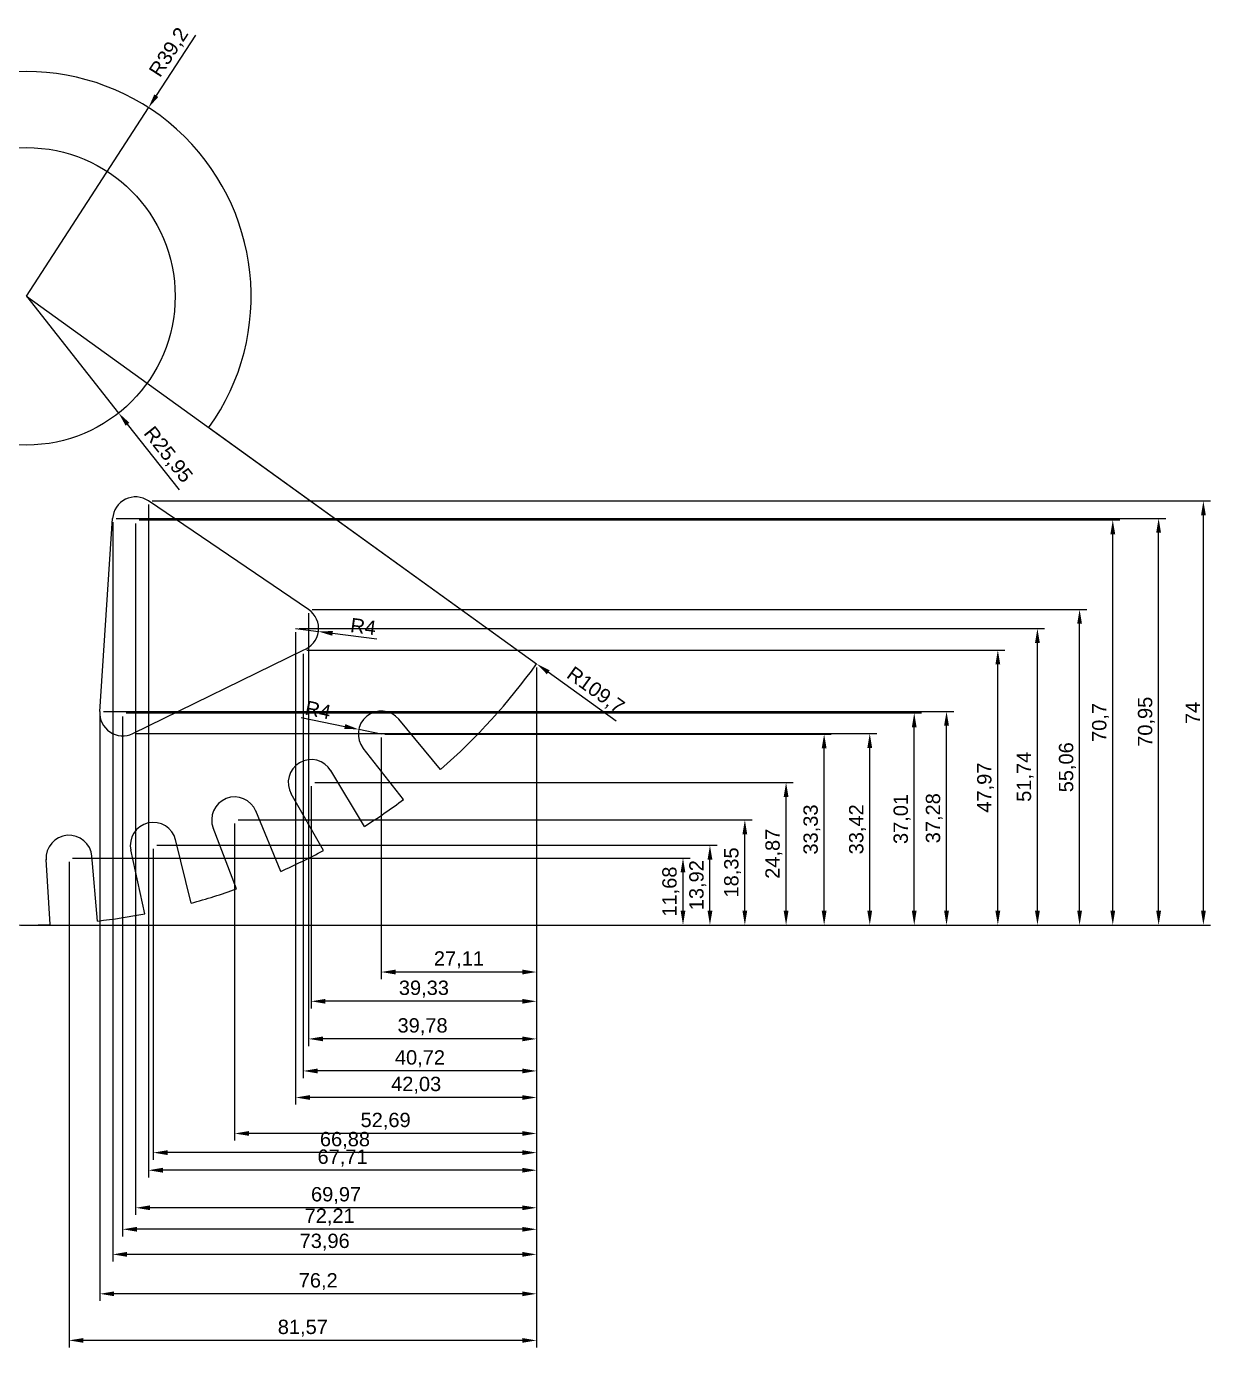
# Model space of a CAD drawing. Header units: millimetres. Extents: x -120 to 1083, y -148 to 171.
# Drawn here: x 89 to 295.6, y -73.7 to 156.8 of the extents above; entities that cross this region are included whole.
import ezdxf

# ---------------------------------------------------------------- set-up
doc = ezdxf.new("R2010")
doc.units = ezdxf.units.MM
doc.layers.add('CotasAbs', color=7, linetype='Continuous')
doc.styles.get("Standard").update_dxf_attribs({"font": 'arial.ttf'})
doc.dimstyles.new('ISO-25', dxfattribs={"dimtxt": 2.5, "dimasz": 2.5, "dimexe": 1.25, "dimexo": 0.625, "dimtad": 1, "dimtxsty": 'Standard', "dimcen": 2.5, "dimadec": 0, "dimazin": 0, "dimtfac": 1, "dimtmove": 0, "dimatfit": 3, "dimfxl": 1, "dimarcsym": 0})

# ---------------------------------------------------------------- blocks, each defined once
blk = doc.blocks.new('*D1')
at = {"color": 0, "lineweight": -2, "transparency": 16777216}
for p, q in [((118.51, 155.29), (111.66, 144.71)), ((89, 109.7), (110.3, 142.61))]:
    blk.add_line(p, q, dxfattribs=at)
at = {"color": 0, "transparency": 16777216}
blk.add_solid([(111.31, 144.93), (112.01, 144.48), (110.3, 142.61)], dxfattribs=at)
at = {"layer": 'Defpoints', "color": 0, "transparency": 16777216}
for p in [(110.3, 142.61), (89, 109.7)]:
    blk.add_point(p, dxfattribs=at)
at = {"color": 0, "transparency": 16777216, "insert": (113.98, 152.2), "char_height": 2.5, "attachment_point": 5, "rotation": 57.085}
blk.add_mtext('R39,2', dxfattribs=at)
blk = doc.blocks.new('*D4')
at = {"color": 0, "lineweight": -2, "transparency": 16777216}
for p, q in [((89, 109.7), (178, 45.57)), ((191.86, 35.59), (180.03, 44.11))]:
    blk.add_line(p, q, dxfattribs=at)
at = {"color": 0, "transparency": 16777216}
blk.add_solid([(180.28, 44.45), (179.79, 43.77), (178, 45.57)], dxfattribs=at)
at = {"layer": 'Defpoints', "color": 0, "transparency": 16777216}
for p in [(89, 109.7), (178, 45.57)]:
    blk.add_point(p, dxfattribs=at)
at = {"color": 0, "transparency": 16777216, "insert": (188.21, 40.84), "char_height": 2.5, "attachment_point": 5, "rotation": 324.2257}
blk.add_mtext('R109,7', dxfattribs=at)
blk = doc.blocks.new('*D71')
at = {"color": 0, "lineweight": -2, "transparency": 16777216}
for p, q in [((89, 109.7), (105.09, 89.34)), ((115.69, 75.92), (106.64, 87.38))]:
    blk.add_line(p, q, dxfattribs=at)
at = {"color": 0, "transparency": 16777216}
blk.add_solid([(106.97, 87.64), (106.31, 87.12), (105.09, 89.34)], dxfattribs=at)
at = {"layer": 'Defpoints', "color": 0, "transparency": 16777216}
for p in [(89, 109.7), (105.09, 89.34)]:
    blk.add_point(p, dxfattribs=at)
at = {"color": 0, "transparency": 16777216, "insert": (113.61, 81.99), "char_height": 2.5, "attachment_point": 5, "rotation": 308.3158}
blk.add_mtext('R25,95', dxfattribs=at)
blk = doc.blocks.new('*D77')
at = {"color": 0, "linetype": 'ByBlock', "lineweight": -2, "transparency": 16777216}
for p, q in [((89, 109.7), (178, 45.57)), ((191.86, 35.59), (180.03, 44.11))]:
    blk.add_line(p, q, dxfattribs=at)
at = {"color": 0, "linetype": 'ByBlock', "transparency": 16777216}
blk.add_solid([(180.28, 44.45), (179.79, 43.77), (178, 45.57)], dxfattribs=at)
at = {"layer": 'Defpoints', "color": 0, "linetype": 'ByBlock', "transparency": 16777216}
for p in [(89, 109.7), (178, 45.57)]:
    blk.add_point(p, dxfattribs=at)
at = {"color": 0, "linetype": 'ByBlock', "transparency": 16777216, "insert": (188.21, 40.84), "char_height": 2.5, "attachment_point": 5, "rotation": 324.2257}
blk.add_mtext('R109,7', dxfattribs=at)
blk = doc.blocks.new('*D79')
at = {"color": 0, "lineweight": -2, "transparency": 16777216}
for p, q in [((136.92, 36.23), (144.53, 34.65)), ((150.9, 33.33), (146.98, 34.14))]:
    blk.add_line(p, q, dxfattribs=at)
at = {"color": 0, "transparency": 16777216}
blk.add_solid([(144.62, 35.06), (144.45, 34.24), (146.98, 34.14)], dxfattribs=at)
at = {"layer": 'Defpoints', "color": 0, "transparency": 16777216}
for p in [(146.98, 34.14), (150.9, 33.33)]:
    blk.add_point(p, dxfattribs=at)
at = {"color": 0, "transparency": 16777216, "insert": (139.88, 37.53), "char_height": 2.5, "attachment_point": 5, "rotation": 348.2965}
blk.add_mtext('R4', dxfattribs=at)
blk = doc.blocks.new('*D80')
at = {"color": 0, "lineweight": -2, "transparency": 16777216}
for p, q in [((135.97, 51.74), (139.94, 51.22)), ((150.12, 49.88), (142.42, 50.9))]:
    blk.add_line(p, q, dxfattribs=at)
at = {"color": 0, "transparency": 16777216}
blk.add_solid([(142.47, 51.31), (142.36, 50.48), (139.94, 51.22)], dxfattribs=at)
at = {"layer": 'Defpoints', "color": 0, "transparency": 16777216}
for p in [(135.97, 51.74), (139.94, 51.22)]:
    blk.add_point(p, dxfattribs=at)
at = {"color": 0, "transparency": 16777216, "insert": (147.76, 52.09), "char_height": 2.5, "attachment_point": 5, "rotation": 352.5107}
blk.add_mtext('R4', dxfattribs=at)
blk = doc.blocks.new('*D114')
at = {"layer": 'CotasAbs', "color": 0, "lineweight": -2, "transparency": 16777216}
for p, q in [((97.06, 11.68), (204.79, 11.68)), ((203.54, 2.5), (203.54, 9.18)), ((89.63, 0), (204.79, 0))]:
    blk.add_line(p, q, dxfattribs=at)
at = {"layer": 'CotasAbs', "color": 0, "transparency": 16777216}
for points in [[(203.12, 9.18), (203.95, 9.18), (203.54, 11.68)], [(203.12, 2.5), (203.95, 2.5), (203.54, 0)]]:
    blk.add_solid(points, dxfattribs=at)
at = {"layer": 'Defpoints', "color": 0, "transparency": 16777216}
for p in [(96.43, 11.68), (203.54, 11.68), (89, 0)]:
    blk.add_point(p, dxfattribs=at)
at = {"layer": 'CotasAbs', "color": 0, "transparency": 16777216, "insert": (201.41, 5.84), "char_height": 2.5, "attachment_point": 5, "rotation": 90}
blk.add_mtext('11,68', dxfattribs=at)
blk = doc.blocks.new('*D115')
at = {"layer": 'CotasAbs', "color": 0, "lineweight": -2, "transparency": 16777216}
for p, q in [((111.75, 13.92), (209.49, 13.92)), ((208.24, 2.5), (208.24, 11.42)), ((89.63, 0), (209.49, 0))]:
    blk.add_line(p, q, dxfattribs=at)
at = {"layer": 'CotasAbs', "color": 0, "transparency": 16777216}
for points in [[(207.82, 11.42), (208.66, 11.42), (208.24, 13.92)], [(207.82, 2.5), (208.66, 2.5), (208.24, 0)]]:
    blk.add_solid(points, dxfattribs=at)
at = {"layer": 'Defpoints', "color": 0, "transparency": 16777216}
for p in [(111.13, 13.92), (208.24, 13.92), (89, 0)]:
    blk.add_point(p, dxfattribs=at)
at = {"layer": 'CotasAbs', "color": 0, "transparency": 16777216, "insert": (206.11, 6.96), "char_height": 2.5, "attachment_point": 5, "rotation": 90}
blk.add_mtext('13,92', dxfattribs=at)
blk = doc.blocks.new('*D116')
at = {"layer": 'CotasAbs', "color": 0, "lineweight": -2, "transparency": 16777216}
for p, q in [((125.94, 18.35), (215.58, 18.35)), ((214.33, 2.5), (214.33, 15.85)), ((89.63, 0), (215.58, 0))]:
    blk.add_line(p, q, dxfattribs=at)
at = {"layer": 'CotasAbs', "color": 0, "transparency": 16777216}
for points in [[(213.91, 15.85), (214.74, 15.85), (214.33, 18.35)], [(213.91, 2.5), (214.74, 2.5), (214.33, 0)]]:
    blk.add_solid(points, dxfattribs=at)
at = {"layer": 'Defpoints', "color": 0, "transparency": 16777216}
for p in [(125.32, 18.35), (214.33, 18.35), (89, 0)]:
    blk.add_point(p, dxfattribs=at)
at = {"layer": 'CotasAbs', "color": 0, "transparency": 16777216, "insert": (212.2, 9.18), "char_height": 2.5, "attachment_point": 5, "rotation": 90}
blk.add_mtext('18,35', dxfattribs=at)
blk = doc.blocks.new('*D117')
at = {"layer": 'CotasAbs', "color": 0, "lineweight": -2, "transparency": 16777216}
for p, q in [((139.3, 24.87), (222.77, 24.87)), ((221.52, 2.5), (221.52, 22.37)), ((89.63, 0), (222.77, 0))]:
    blk.add_line(p, q, dxfattribs=at)
at = {"layer": 'CotasAbs', "color": 0, "transparency": 16777216}
for points in [[(221.1, 22.37), (221.94, 22.37), (221.52, 24.87)], [(221.1, 2.5), (221.94, 2.5), (221.52, 0)]]:
    blk.add_solid(points, dxfattribs=at)
at = {"layer": 'Defpoints', "color": 0, "transparency": 16777216}
for p in [(138.67, 24.87), (221.52, 24.87), (89, 0)]:
    blk.add_point(p, dxfattribs=at)
at = {"layer": 'CotasAbs', "color": 0, "transparency": 16777216, "insert": (219.39, 12.44), "char_height": 2.5, "attachment_point": 5, "rotation": 90}
blk.add_mtext('24,87', dxfattribs=at)
blk = doc.blocks.new('*D118')
at = {"layer": 'CotasAbs', "color": 0, "lineweight": -2, "transparency": 16777216}
for p, q in [((151.52, 33.33), (229.41, 33.33)), ((228.16, 2.5), (228.16, 30.83)), ((89.63, 0), (229.41, 0))]:
    blk.add_line(p, q, dxfattribs=at)
at = {"layer": 'CotasAbs', "color": 0, "transparency": 16777216}
for points in [[(227.74, 30.83), (228.58, 30.83), (228.16, 33.33)], [(227.74, 2.5), (228.58, 2.5), (228.16, 0)]]:
    blk.add_solid(points, dxfattribs=at)
at = {"layer": 'Defpoints', "color": 0, "transparency": 16777216}
for p in [(150.9, 33.33), (228.16, 33.33), (89, 0)]:
    blk.add_point(p, dxfattribs=at)
at = {"layer": 'CotasAbs', "color": 0, "transparency": 16777216, "insert": (226.03, 16.67), "char_height": 2.5, "attachment_point": 5, "rotation": 90}
blk.add_mtext('33,33', dxfattribs=at)
blk = doc.blocks.new('*D119')
at = {"layer": 'CotasAbs', "color": 0, "lineweight": -2, "transparency": 16777216}
for p, q in [((108.18, 33.42), (237.37, 33.42)), ((236.12, 2.5), (236.12, 30.92)), ((89.63, 0), (237.37, 0))]:
    blk.add_line(p, q, dxfattribs=at)
at = {"layer": 'CotasAbs', "color": 0, "transparency": 16777216}
for points in [[(235.7, 30.92), (236.53, 30.92), (236.12, 33.42)], [(235.7, 2.5), (236.53, 2.5), (236.12, 0)]]:
    blk.add_solid(points, dxfattribs=at)
at = {"layer": 'Defpoints', "color": 0, "transparency": 16777216}
for p in [(107.55, 33.42), (236.12, 33.42), (89, 0)]:
    blk.add_point(p, dxfattribs=at)
at = {"layer": 'CotasAbs', "color": 0, "transparency": 16777216, "insert": (233.99, 16.71), "char_height": 2.5, "attachment_point": 5, "rotation": 90}
blk.add_mtext('33,42', dxfattribs=at)
blk = doc.blocks.new('*D120')
at = {"layer": 'CotasAbs', "color": 0, "lineweight": -2, "transparency": 16777216}
for p, q in [((106.42, 37.01), (245.13, 37.01)), ((243.88, 2.5), (243.88, 34.51)), ((89.63, 0), (245.13, 0))]:
    blk.add_line(p, q, dxfattribs=at)
at = {"layer": 'CotasAbs', "color": 0, "transparency": 16777216}
for points in [[(243.46, 34.51), (244.29, 34.51), (243.88, 37.01)], [(243.46, 2.5), (244.29, 2.5), (243.88, 0)]]:
    blk.add_solid(points, dxfattribs=at)
at = {"layer": 'Defpoints', "color": 0, "transparency": 16777216}
for p in [(105.79, 37.01), (243.88, 37.01), (89, 0)]:
    blk.add_point(p, dxfattribs=at)
at = {"layer": 'CotasAbs', "color": 0, "transparency": 16777216, "insert": (241.75, 18.51), "char_height": 2.5, "attachment_point": 5, "rotation": 90}
blk.add_mtext('37,01', dxfattribs=at)
blk = doc.blocks.new('*D121')
at = {"layer": 'CotasAbs', "color": 0, "lineweight": -2, "transparency": 16777216}
for p, q in [((102.43, 37.28), (250.76, 37.28)), ((249.51, 2.5), (249.51, 34.78)), ((89.63, 0), (250.76, 0))]:
    blk.add_line(p, q, dxfattribs=at)
at = {"layer": 'CotasAbs', "color": 0, "transparency": 16777216}
for points in [[(249.09, 34.78), (249.93, 34.78), (249.51, 37.28)], [(249.09, 2.5), (249.93, 2.5), (249.51, 0)]]:
    blk.add_solid(points, dxfattribs=at)
at = {"layer": 'Defpoints', "color": 0, "transparency": 16777216}
for p in [(101.8, 37.28), (249.51, 37.28), (89, 0)]:
    blk.add_point(p, dxfattribs=at)
at = {"layer": 'CotasAbs', "color": 0, "transparency": 16777216, "insert": (247.38, 18.64), "char_height": 2.5, "attachment_point": 5, "rotation": 90}
blk.add_mtext('37,28', dxfattribs=at)
blk = doc.blocks.new('*D122')
at = {"layer": 'CotasAbs', "color": 0, "lineweight": -2, "transparency": 16777216}
for p, q in [((137.91, 47.97), (259.71, 47.97)), ((258.46, 2.5), (258.46, 45.47)), ((89.63, 0), (259.71, 0))]:
    blk.add_line(p, q, dxfattribs=at)
at = {"layer": 'CotasAbs', "color": 0, "transparency": 16777216}
for points in [[(258.04, 45.47), (258.88, 45.47), (258.46, 47.97)], [(258.04, 2.5), (258.88, 2.5), (258.46, 0)]]:
    blk.add_solid(points, dxfattribs=at)
at = {"layer": 'Defpoints', "color": 0, "transparency": 16777216}
for p in [(137.29, 47.97), (258.46, 47.97), (89, 0)]:
    blk.add_point(p, dxfattribs=at)
at = {"layer": 'CotasAbs', "color": 0, "transparency": 16777216, "insert": (256.33, 23.98), "char_height": 2.5, "attachment_point": 5, "rotation": 90}
blk.add_mtext('47,97', dxfattribs=at)
blk = doc.blocks.new('*D123')
at = {"layer": 'CotasAbs', "color": 0, "lineweight": -2, "transparency": 16777216}
for p, q in [((136.6, 51.74), (266.62, 51.74)), ((265.37, 2.5), (265.37, 49.24)), ((89.63, 0), (266.62, 0))]:
    blk.add_line(p, q, dxfattribs=at)
at = {"layer": 'CotasAbs', "color": 0, "transparency": 16777216}
for points in [[(264.95, 49.24), (265.78, 49.24), (265.37, 51.74)], [(264.95, 2.5), (265.78, 2.5), (265.37, 0)]]:
    blk.add_solid(points, dxfattribs=at)
at = {"layer": 'Defpoints', "color": 0, "transparency": 16777216}
for p in [(135.97, 51.74), (265.37, 51.74), (89, 0)]:
    blk.add_point(p, dxfattribs=at)
at = {"layer": 'CotasAbs', "color": 0, "transparency": 16777216, "insert": (263.24, 25.87), "char_height": 2.5, "attachment_point": 5, "rotation": 90}
blk.add_mtext('51,74', dxfattribs=at)
blk = doc.blocks.new('*D124')
at = {"layer": 'CotasAbs', "color": 0, "lineweight": -2, "transparency": 16777216}
for p, q in [((138.85, 55.06), (273.97, 55.06)), ((272.72, 2.5), (272.72, 52.56)), ((89.63, 0), (273.97, 0))]:
    blk.add_line(p, q, dxfattribs=at)
at = {"layer": 'CotasAbs', "color": 0, "transparency": 16777216}
for points in [[(272.31, 52.56), (273.14, 52.56), (272.72, 55.06)], [(272.31, 2.5), (273.14, 2.5), (272.72, 0)]]:
    blk.add_solid(points, dxfattribs=at)
at = {"layer": 'Defpoints', "color": 0, "transparency": 16777216}
for p in [(138.22, 55.06), (272.72, 55.06), (89, 0)]:
    blk.add_point(p, dxfattribs=at)
at = {"layer": 'CotasAbs', "color": 0, "transparency": 16777216, "insert": (270.6, 27.53), "char_height": 2.5, "attachment_point": 5, "rotation": 90}
blk.add_mtext('55,06', dxfattribs=at)
blk = doc.blocks.new('*D125')
at = {"layer": 'CotasAbs', "color": 0, "lineweight": -2, "transparency": 16777216}
for p, q in [((108.66, 70.7), (279.76, 70.7)), ((278.51, 2.5), (278.51, 68.2)), ((89.63, 0), (279.76, 0))]:
    blk.add_line(p, q, dxfattribs=at)
at = {"layer": 'CotasAbs', "color": 0, "transparency": 16777216}
for points in [[(278.1, 68.2), (278.93, 68.2), (278.51, 70.7)], [(278.1, 2.5), (278.93, 2.5), (278.51, 0)]]:
    blk.add_solid(points, dxfattribs=at)
at = {"layer": 'Defpoints', "color": 0, "transparency": 16777216}
for p in [(108.04, 70.7), (278.51, 70.7), (89, 0)]:
    blk.add_point(p, dxfattribs=at)
at = {"layer": 'CotasAbs', "color": 0, "transparency": 16777216, "insert": (276.38, 35.35), "char_height": 2.5, "attachment_point": 5, "rotation": 90}
blk.add_mtext('70,7', dxfattribs=at)
blk = doc.blocks.new('*D126')
at = {"layer": 'CotasAbs', "color": 0, "lineweight": -2, "transparency": 16777216}
for p, q in [((104.67, 70.95), (287.76, 70.95)), ((286.51, 2.5), (286.51, 68.45)), ((89.63, 0), (287.76, 0))]:
    blk.add_line(p, q, dxfattribs=at)
at = {"layer": 'CotasAbs', "color": 0, "transparency": 16777216}
for points in [[(286.09, 68.45), (286.93, 68.45), (286.51, 70.95)], [(286.09, 2.5), (286.93, 2.5), (286.51, 0)]]:
    blk.add_solid(points, dxfattribs=at)
at = {"layer": 'Defpoints', "color": 0, "transparency": 16777216}
for p in [(104.05, 70.95), (286.51, 70.95), (89, 0)]:
    blk.add_point(p, dxfattribs=at)
at = {"layer": 'CotasAbs', "color": 0, "transparency": 16777216, "insert": (284.38, 35.47), "char_height": 2.5, "attachment_point": 5, "rotation": 90}
blk.add_mtext('70,95', dxfattribs=at)
blk = doc.blocks.new('*D127')
at = {"layer": 'CotasAbs', "color": 0, "lineweight": -2, "transparency": 16777216}
for p, q in [((110.92, 74), (295.57, 74)), ((294.32, 2.5), (294.32, 71.5)), ((89.63, 0), (295.57, 0))]:
    blk.add_line(p, q, dxfattribs=at)
at = {"layer": 'CotasAbs', "color": 0, "transparency": 16777216}
for points in [[(293.91, 71.5), (294.74, 71.5), (294.32, 74)], [(293.91, 2.5), (294.74, 2.5), (294.32, 0)]]:
    blk.add_solid(points, dxfattribs=at)
at = {"layer": 'Defpoints', "color": 0, "transparency": 16777216}
for p in [(110.3, 74), (294.32, 74), (89, 0)]:
    blk.add_point(p, dxfattribs=at)
at = {"layer": 'CotasAbs', "color": 0, "transparency": 16777216, "insert": (292.45, 37), "char_height": 2.5, "attachment_point": 5, "rotation": 90}
blk.add_mtext('74', dxfattribs=at)
blk = doc.blocks.new('*D170')
at = {"layer": 'CotasAbs', "color": 0, "lineweight": -2, "transparency": 16777216}
for p, q in [((178, 44.95), (178, -9.44)), ((150.9, 32.71), (150.9, -9.44)), ((175.5, -8.19), (153.4, -8.19))]:
    blk.add_line(p, q, dxfattribs=at)
at = {"layer": 'CotasAbs', "color": 0, "transparency": 16777216}
for points in [[(153.4, -7.77), (153.4, -8.61), (150.9, -8.19)], [(175.5, -7.77), (175.5, -8.61), (178, -8.19)]]:
    blk.add_solid(points, dxfattribs=at)
at = {"layer": 'Defpoints', "color": 0, "transparency": 16777216}
for p in [(178, 45.57), (150.9, 33.33), (150.9, -8.19)]:
    blk.add_point(p, dxfattribs=at)
at = {"layer": 'CotasAbs', "color": 0, "transparency": 16777216, "insert": (164.45, -6.06), "char_height": 2.5, "attachment_point": 5}
blk.add_mtext('27,11', dxfattribs=at)
blk = doc.blocks.new('*D171')
at = {"layer": 'CotasAbs', "color": 0, "lineweight": -2, "transparency": 16777216}
for p, q in [((178, 44.94), (178, -14.55)), ((138.67, 24.25), (138.67, -14.55)), ((175.5, -13.3), (141.17, -13.3))]:
    blk.add_line(p, q, dxfattribs=at)
at = {"layer": 'CotasAbs', "color": 0, "transparency": 16777216}
for points in [[(141.17, -12.88), (141.17, -13.71), (138.67, -13.3)], [(175.5, -12.88), (175.5, -13.71), (178, -13.3)]]:
    blk.add_solid(points, dxfattribs=at)
at = {"layer": 'Defpoints', "color": 0, "transparency": 16777216}
for p in [(178, 45.57), (138.67, 24.87), (138.67, -13.3)]:
    blk.add_point(p, dxfattribs=at)
at = {"layer": 'CotasAbs', "color": 0, "transparency": 16777216, "insert": (158.34, -11.17), "char_height": 2.5, "attachment_point": 5}
blk.add_mtext('39,33', dxfattribs=at)
blk = doc.blocks.new('*D172')
at = {"layer": 'CotasAbs', "color": 0, "lineweight": -2, "transparency": 16777216}
for p, q in [((138.22, 54.43), (138.22, -21.11)), ((178, 44.95), (178, -21.11)), ((175.5, -19.86), (140.72, -19.86))]:
    blk.add_line(p, q, dxfattribs=at)
at = {"layer": 'CotasAbs', "color": 0, "transparency": 16777216}
for points in [[(140.72, -19.44), (140.72, -20.27), (138.22, -19.86)], [(175.5, -19.44), (175.5, -20.27), (178, -19.86)]]:
    blk.add_solid(points, dxfattribs=at)
at = {"layer": 'Defpoints', "color": 0, "transparency": 16777216}
for p in [(138.22, 55.06), (178, 45.57), (138.22, -19.86)]:
    blk.add_point(p, dxfattribs=at)
at = {"layer": 'CotasAbs', "color": 0, "transparency": 16777216, "insert": (158.11, -17.73), "char_height": 2.5, "attachment_point": 5}
blk.add_mtext('39,78', dxfattribs=at)
blk = doc.blocks.new('*D173')
at = {"layer": 'CotasAbs', "color": 0, "lineweight": -2, "transparency": 16777216}
for p, q in [((137.29, 47.34), (137.29, -26.7)), ((178, 44.94), (178, -26.7)), ((175.5, -25.45), (139.79, -25.45))]:
    blk.add_line(p, q, dxfattribs=at)
at = {"layer": 'CotasAbs', "color": 0, "transparency": 16777216}
for points in [[(139.79, -25.03), (139.79, -25.87), (137.29, -25.45)], [(175.5, -25.03), (175.5, -25.87), (178, -25.45)]]:
    blk.add_solid(points, dxfattribs=at)
at = {"layer": 'Defpoints', "color": 0, "transparency": 16777216}
for p in [(137.29, 47.97), (178, 45.57), (137.29, -25.45)]:
    blk.add_point(p, dxfattribs=at)
at = {"layer": 'CotasAbs', "color": 0, "transparency": 16777216, "insert": (157.65, -23.32), "char_height": 2.5, "attachment_point": 5}
blk.add_mtext('40,72', dxfattribs=at)
blk = doc.blocks.new('*D174')
at = {"layer": 'CotasAbs', "color": 0, "lineweight": -2, "transparency": 16777216}
for p, q in [((135.97, 51.12), (135.97, -31.33)), ((178, 44.94), (178, -31.33)), ((175.5, -30.08), (138.47, -30.08))]:
    blk.add_line(p, q, dxfattribs=at)
at = {"layer": 'CotasAbs', "color": 0, "transparency": 16777216}
for points in [[(138.47, -29.67), (138.47, -30.5), (135.97, -30.08)], [(175.5, -29.67), (175.5, -30.5), (178, -30.08)]]:
    blk.add_solid(points, dxfattribs=at)
at = {"layer": 'Defpoints', "color": 0, "transparency": 16777216}
for p in [(135.97, 51.74), (178, 45.57), (135.97, -30.08)]:
    blk.add_point(p, dxfattribs=at)
at = {"layer": 'CotasAbs', "color": 0, "transparency": 16777216, "insert": (156.99, -27.95), "char_height": 2.5, "attachment_point": 5}
blk.add_mtext('42,03', dxfattribs=at)
blk = doc.blocks.new('*D175')
at = {"layer": 'CotasAbs', "color": 0, "lineweight": -2, "transparency": 16777216}
for p, q in [((178, 44.95), (178, -37.61)), ((125.32, 17.73), (125.32, -37.61)), ((175.5, -36.36), (127.82, -36.36))]:
    blk.add_line(p, q, dxfattribs=at)
at = {"layer": 'CotasAbs', "color": 0, "transparency": 16777216}
for points in [[(127.82, -35.94), (127.82, -36.77), (125.32, -36.36)], [(175.5, -35.94), (175.5, -36.77), (178, -36.36)]]:
    blk.add_solid(points, dxfattribs=at)
at = {"layer": 'Defpoints', "color": 0, "transparency": 16777216}
for p in [(178, 45.57), (125.32, 18.35), (125.32, -36.36)]:
    blk.add_point(p, dxfattribs=at)
at = {"layer": 'CotasAbs', "color": 0, "transparency": 16777216, "insert": (151.66, -34.23), "char_height": 2.5, "attachment_point": 5}
blk.add_mtext('52,69', dxfattribs=at)
blk = doc.blocks.new('*D176')
at = {"layer": 'CotasAbs', "color": 0, "lineweight": -2, "transparency": 16777216}
for p, q in [((110.3, 73.37), (110.3, -44.02)), ((178, 44.94), (178, -44.02)), ((175.5, -42.77), (112.8, -42.77))]:
    blk.add_line(p, q, dxfattribs=at)
at = {"layer": 'CotasAbs', "color": 0, "transparency": 16777216}
for points in [[(112.8, -42.35), (112.8, -43.19), (110.3, -42.77)], [(175.5, -42.35), (175.5, -43.19), (178, -42.77)]]:
    blk.add_solid(points, dxfattribs=at)
at = {"layer": 'Defpoints', "color": 0, "transparency": 16777216}
for p in [(110.3, 74), (178, 45.57), (110.3, -42.77)]:
    blk.add_point(p, dxfattribs=at)
at = {"layer": 'CotasAbs', "color": 0, "transparency": 16777216, "insert": (144.15, -40.64), "char_height": 2.5, "attachment_point": 5}
blk.add_mtext('67,71', dxfattribs=at)
blk = doc.blocks.new('*D177')
at = {"layer": 'CotasAbs', "color": 0, "lineweight": -2, "transparency": 16777216}
for p, q in [((108.04, 70.07), (108.04, -50.57)), ((178, 44.95), (178, -50.57)), ((175.5, -49.32), (110.54, -49.32))]:
    blk.add_line(p, q, dxfattribs=at)
at = {"layer": 'CotasAbs', "color": 0, "transparency": 16777216}
for points in [[(110.54, -48.91), (110.54, -49.74), (108.04, -49.32)], [(175.5, -48.91), (175.5, -49.74), (178, -49.32)]]:
    blk.add_solid(points, dxfattribs=at)
at = {"layer": 'Defpoints', "color": 0, "transparency": 16777216}
for p in [(108.04, 70.7), (178, 45.57), (108.04, -49.32)]:
    blk.add_point(p, dxfattribs=at)
at = {"layer": 'CotasAbs', "color": 0, "transparency": 16777216, "insert": (143.02, -47.19), "char_height": 2.5, "attachment_point": 5}
blk.add_mtext('69,97', dxfattribs=at)
blk = doc.blocks.new('*D178')
at = {"layer": 'CotasAbs', "color": 0, "lineweight": -2, "transparency": 16777216}
for p, q in [((178, 44.94), (178, -54.32)), ((105.79, 36.39), (105.79, -54.32)), ((175.5, -53.07), (108.29, -53.07))]:
    blk.add_line(p, q, dxfattribs=at)
at = {"layer": 'CotasAbs', "color": 0, "transparency": 16777216}
for points in [[(108.29, -52.66), (108.29, -53.49), (105.79, -53.07)], [(175.5, -52.66), (175.5, -53.49), (178, -53.07)]]:
    blk.add_solid(points, dxfattribs=at)
at = {"layer": 'Defpoints', "color": 0, "transparency": 16777216}
for p in [(178, 45.57), (105.79, 37.01), (105.79, -53.07)]:
    blk.add_point(p, dxfattribs=at)
at = {"layer": 'CotasAbs', "color": 0, "transparency": 16777216, "insert": (141.9, -50.94), "char_height": 2.5, "attachment_point": 5}
blk.add_mtext('72,21', dxfattribs=at)
blk = doc.blocks.new('*D179')
at = {"layer": 'CotasAbs', "color": 0, "lineweight": -2, "transparency": 16777216}
for p, q in [((104.05, 70.32), (104.05, -58.7)), ((178, 44.95), (178, -58.7)), ((175.5, -57.45), (106.55, -57.45))]:
    blk.add_line(p, q, dxfattribs=at)
at = {"layer": 'CotasAbs', "color": 0, "transparency": 16777216}
for points in [[(106.55, -57.03), (106.55, -57.87), (104.05, -57.45)], [(175.5, -57.03), (175.5, -57.87), (178, -57.45)]]:
    blk.add_solid(points, dxfattribs=at)
at = {"layer": 'Defpoints', "color": 0, "transparency": 16777216}
for p in [(104.05, 70.95), (178, 45.57), (104.05, -57.45)]:
    blk.add_point(p, dxfattribs=at)
at = {"layer": 'CotasAbs', "color": 0, "transparency": 16777216, "insert": (141.03, -55.32), "char_height": 2.5, "attachment_point": 5}
blk.add_mtext('73,96', dxfattribs=at)
blk = doc.blocks.new('*D180')
at = {"layer": 'CotasAbs', "color": 0, "lineweight": -2, "transparency": 16777216}
for p, q in [((178, 44.95), (178, -65.58)), ((101.8, 36.66), (101.8, -65.58)), ((175.5, -64.33), (104.3, -64.33))]:
    blk.add_line(p, q, dxfattribs=at)
at = {"layer": 'CotasAbs', "color": 0, "transparency": 16777216}
for points in [[(104.3, -63.92), (104.3, -64.75), (101.8, -64.33)], [(175.5, -63.92), (175.5, -64.75), (178, -64.33)]]:
    blk.add_solid(points, dxfattribs=at)
at = {"layer": 'Defpoints', "color": 0, "transparency": 16777216}
for p in [(178, 45.57), (101.8, 37.28), (101.8, -64.33)]:
    blk.add_point(p, dxfattribs=at)
at = {"layer": 'CotasAbs', "color": 0, "transparency": 16777216, "insert": (139.9, -62.21), "char_height": 2.5, "attachment_point": 5}
blk.add_mtext('76,2', dxfattribs=at)
blk = doc.blocks.new('*D181')
at = {"layer": 'CotasAbs', "color": 0, "lineweight": -2, "transparency": 16777216}
for p, q in [((178, 44.95), (178, -40.95)), ((111.13, 13.3), (111.13, -40.95)), ((175.5, -39.7), (113.63, -39.7))]:
    blk.add_line(p, q, dxfattribs=at)
at = {"layer": 'CotasAbs', "color": 0, "transparency": 16777216}
for points in [[(113.63, -39.28), (113.63, -40.12), (111.13, -39.7)], [(175.5, -39.28), (175.5, -40.12), (178, -39.7)]]:
    blk.add_solid(points, dxfattribs=at)
at = {"layer": 'Defpoints', "color": 0, "transparency": 16777216}
for p in [(178, 45.57), (111.13, 13.92), (111.13, -39.7)]:
    blk.add_point(p, dxfattribs=at)
at = {"layer": 'CotasAbs', "color": 0, "transparency": 16777216, "insert": (144.57, -37.57), "char_height": 2.5, "attachment_point": 5}
blk.add_mtext('66,88', dxfattribs=at)
blk = doc.blocks.new('*D182')
at = {"layer": 'CotasAbs', "color": 0, "lineweight": -2, "transparency": 16777216}
for p, q in [((178, 44.95), (178, -73.71)), ((96.43, 11.06), (96.43, -73.71)), ((175.5, -72.46), (98.93, -72.46))]:
    blk.add_line(p, q, dxfattribs=at)
at = {"layer": 'CotasAbs', "color": 0, "transparency": 16777216}
for points in [[(98.93, -72.05), (98.93, -72.88), (96.43, -72.46)], [(175.5, -72.05), (175.5, -72.88), (178, -72.46)]]:
    blk.add_solid(points, dxfattribs=at)
at = {"layer": 'Defpoints', "color": 0, "transparency": 16777216}
for p in [(178, 45.57), (96.43, 11.68), (96.43, -72.46)]:
    blk.add_point(p, dxfattribs=at)
at = {"layer": 'CotasAbs', "color": 0, "transparency": 16777216, "insert": (137.22, -70.33), "char_height": 2.5, "attachment_point": 5}
blk.add_mtext('81,57', dxfattribs=at)

msp = doc.modelspace()

# ---------------------------------------------------------------- linework, layer by layer
for p, q in [((120.806, 86.784), (178.005, 45.57)), ((138.22, 55.055), (110.298, 73.999)), ((101.803, 37.28), (104.046, 70.947)), ((107.551, 33.421), (137.288, 47.967)), ((161.25, 27.151), (153.953, 35.914)), ((154.802, 21.924), (147.739, 30.878)), ((147.977, 17.201), (142.085, 26.965)), ((140.815, 13.007), (135.183, 22.923)), ((133.356, 9.366), (129.003, 19.907)), ((125.643, 6.3), (121.57, 16.952)), ((117.72, 3.826), (115.007, 14.902)), ((101.428, 0.706), (100.415, 12.065)), ((109.633, 1.957), (107.213, 13.102)), ((93.152, 0.078), (92.44, 11.46))]:
    msp.add_line(p, q)
msp.add_circle((89.002, 109.7), 25.95)
for centre, radius, start, end in [((89.002, 109.7), 39.2, 324.22566, 215.77434), ((108.038, 70.698), 4, 55.61279, 176.42029), ((135.974, 51.745), 4, 289.17563, 55.84578), ((89.002, 109.7), 109.7, 311.19242, 324.22566), ((105.794, 37.014), 4, 176.18733, 296.0654), ((150.897, 33.333), 4, 40.19019, 218.67455), ((138.675, 24.873), 4, 30.70203, 210.00238), ((125.317, 18.354), 4, 22.02986, 201.33021), ((89.002, 109.7), 109.7, 302.52025, 306.85633), ((111.128, 13.922), 4, 13.35769, 192.65804), ((96.434, 11.681), 4, 4.68552, 183.98587), ((89.002, 109.7), 109.7, 293.84808, 298.18416), ((89.002, 109.7), 109.7, 285.17591, 289.51199), ((89.002, 109.7), 109.7, 267.83235, 272.16765), ((89.002, 109.7), 109.7, 276.50374, 280.83982)]:
    msp.add_arc(centre, radius, start, end)

# ---------------------------------------------------------------- dimensions: what is measured, and where the dimension line sits
for center, mpoint, picture, middle in [((89.002, 109.7), (110.303, 142.608), '*D1', (113.982, 152.205)), ((89.002, 109.7), (178.005, 45.57), '*D4', (188.205, 40.842)), ((89.002, 109.7), (105.091, 89.339), '*D71', (113.611, 81.99)), ((135.974, 51.745), (139.94, 51.224), '*D80', (147.755, 52.087)), ((150.897, 33.333), (146.98, 34.144), '*D79', (139.884, 37.529))]:
    dim = msp.add_radius_dim(center=center, mpoint=mpoint, dimstyle='ISO-25')
    dim.commit()
    dim.dimension.update_dxf_attribs({"geometry": picture, "text_midpoint": middle})
at = {"linetype": 'ByBlock'}
dim = msp.add_radius_dim(center=(89.002, 109.7), mpoint=(178.005, 45.57), dimstyle='ISO-25', dxfattribs=at)
dim.commit()
dim.dimension.update_dxf_attribs({"geometry": '*D77', "text_midpoint": (188.205, 40.842)})
at = {"layer": 'CotasAbs'}
for base, p1, p2, picture, middle in [((294.322, 73.999), (89.002, 0), (110.298, 73.999), '*D127', (292.447, 36.999)), ((286.511, 70.947), (89.002, 0), (104.046, 70.947), '*D126', (284.383, 35.474)), ((278.512, 70.698), (89.002, 0), (108.038, 70.698), '*D125', (276.384, 35.349)), ((272.72368, 55.055005), (89.002433, 0), (138.220081, 55.055005), '*D124', (270.596292, 27.527502)), ((265.365, 51.7449), (89.0024, 0), (135.9744, 51.7449), '*D123', (263.2377, 25.8724)), ((258.461, 47.967), (89.002, 0), (137.288, 47.967), '*D122', (256.334, 23.983)), ((243.877, 37.014), (89.002, 0), (105.794, 37.014), '*D120', (241.749, 18.507)), ((236.117, 33.421), (89.002, 0), (107.551, 33.421), '*D119', (233.99, 16.711)), ((228.16, 33.333), (89.002, 0), (150.897, 33.333), '*D118', (226.033, 16.666)), ((221.521, 24.873), (89.002, 0), (138.675, 24.873), '*D117', (219.393, 12.437)), ((214.327, 18.354), (89.002, 0), (125.317, 18.354), '*D116', (212.2, 9.177)), ((208.241, 13.922), (89.002, 0), (111.128, 13.922), '*D115', (206.114, 6.961)), ((203.538, 11.681), (89.002, 0), (96.434, 11.681), '*D114', (201.41, 5.841))]:
    dim = msp.add_linear_dim(base=base, p1=p1, p2=p2, angle=90, dimstyle='ISO-25', dxfattribs=at)
    dim.commit()
    dim.dimension.update_dxf_attribs({"geometry": picture, "text_midpoint": middle})
for base, p1, p2, picture, middle in [((110.298, -42.769), (178.005, 45.57), (110.298, 73.999), '*D176', (144.151, -40.642)), ((104.046, -57.45), (178.005, 45.57), (104.046, 70.947), '*D179', (141.026, -55.323)), ((108.038, -49.322), (178.005, 45.57), (108.038, 70.698), '*D177', (143.022, -47.195)), ((138.2201, -19.8555), (178.0049, 45.57), (138.2201, 55.055), '*D172', (158.1125, -17.7281)), ((135.974, -30.082), (178.005, 45.57), (135.974, 51.745), '*D174', (156.99, -27.955)), ((137.288, -25.45), (178.005, 45.57), (137.288, 47.967), '*D173', (157.647, -23.322)), ((96.434, -72.462), (178.005, 45.57), (96.434, 11.681), '*D182', (137.219, -70.335)), ((101.803, -64.333), (178.005, 45.57), (101.803, 37.28), '*D180', (139.904, -62.206)), ((105.794, -53.072), (178.005, 45.57), (105.794, 37.014), '*D178', (141.899, -50.945)), ((111.128, -39.702), (178.005, 45.57), (111.128, 13.922), '*D181', (144.567, -37.574)), ((125.317, -36.356), (178.005, 45.57), (125.317, 18.354), '*D175', (151.661, -34.229)), ((138.675, -13.295), (178.005, 45.57), (138.675, 24.873), '*D171', (158.34, -11.168)), ((150.897, -8.191), (178.005, 45.57), (150.897, 33.333), '*D170', (164.451, -6.064))]:
    dim = msp.add_linear_dim(base=base, p1=p1, p2=p2, dimstyle='ISO-25', dxfattribs=at)
    dim.commit()
    dim.dimension.update_dxf_attribs({"geometry": picture, "text_midpoint": middle})
dim = msp.add_linear_dim(base=(249.509, 37.28), p1=(89.002, 0), p2=(101.803, 37.28), angle=90, dimstyle='ISO-25', dxfattribs=at)
dim.commit()
dim.dimension.update_dxf_attribs({"geometry": '*D121', "text_midpoint": (249.509, 18.64), "dimtype": 160})

doc.saveas('drawing.dxf')
